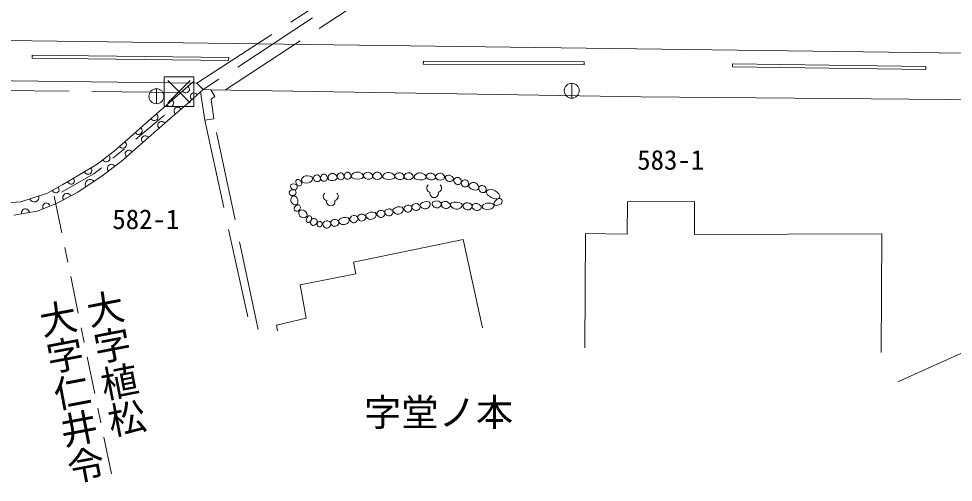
# Model space of a CAD drawing. Units: millimetres, scale not verified. Extents: x 40000 to 680000, y 20000 to 380000.
# Drawn here: x 149281 to 211913, y 246592 to 277686 of the extents above; entities that cross this region are included whole.
import ezdxf
from ezdxf.enums import TextEntityAlignment as Align

# ---------------------------------------------------------------- set-up
doc = ezdxf.new("R2010")
doc.units = ezdxf.units.MM
doc.header["$LTSCALE"] = 1000
doc.linetypes.add('DASHED', pattern=[7.5, 6, -1.5])
doc.linetypes.add('USER1', pattern=[5.5, 2.5, -1, 1, -1])
doc.layers.add('M-BGD', color=7, linetype='Continuous', lineweight=13)
doc.layers.add('M-BGD-EXST', color=7, linetype='Continuous', lineweight=13)
doc.layers.add('M-BMK-HTXT', color=7, linetype='Continuous')
doc.styles.add('@ＭＳ ゴシック', font='')
doc.styles.add('ＭＳ ゴシック', font='')
doc.styles.get('@ＭＳ ゴシック').set_extended_font_data('@MS Gothic')
doc.styles.get('ＭＳ ゴシック').set_extended_font_data('MS Gothic')

msp = doc.modelspace()

# ---------------------------------------------------------------- linework, layer by layer
at = {"layer": 'M-BGD', "linetype": 'DASHED'}
for p, q in [((161225, 273359), (180603, 285974)), ((181515, 285958), (161649, 272928)), ((163136, 272908), (182992, 285934)), ((161746, 270881), (164861, 256656)), ((165320, 256846), (162356, 270969)), ((220508, 258883), (207587, 253054))]:
    msp.add_line(p, q, dxfattribs=at)
at = {"layer": 'M-BGD'}
for p, q in [((150193, 275236), (150191, 275036)), ((150191, 275036), (163351, 274884)), ((150193, 275236), (163353, 275084)), ((163353, 275084), (163351, 274884)), ((176398, 274843), (176397, 274643)), ((176397, 274643), (187168, 274600)), ((176398, 274843), (187169, 274800)), ((187169, 274800), (187168, 274600)), ((197111, 274647), (197109, 274447)), ((197109, 274447), (210064, 274286)), ((197111, 274647), (210066, 274486)), ((210066, 274486), (210064, 274286)), ((159918, 272531), (160974, 273461)), ((158861, 271602), (159918, 272531)), ((160521, 271938), (161649, 272928)), ((160521, 271938), (159429, 270980)), ((157804, 270672), (158861, 271602)), ((156748, 269742), (157804, 270672)), ((159429, 270980), (158336, 270022)), ((158336, 270022), (157244, 269064)), ((155691, 268813), (156748, 269742)), ((154542, 267926), (155691, 268813)), ((157244, 269064), (156152, 268106)), ((156152, 268106), (154880, 267147)), ((153269, 267162), (154542, 267926)), ((152244, 266576), (153269, 267162)), ((154880, 267147), (153236, 266047)), ((177823, 267093), (177804, 266982)), ((151218, 265990), (152244, 266576)), ((149432, 265402), (151218, 265990)), ((153236, 266047), (151804, 265301)), ((147467, 265257), (149432, 265402)), ((151804, 265301), (150513, 264767)), ((150513, 264767), (148959, 264501))]:
    msp.add_line(p, q, dxfattribs=at)
for points in [[(569530, 271159), (440880, 272435), (324050, 273899), (209264, 275428), (124818, 276543), (69083, 277364)], [(130991, 265400), (131122, 273743), (161225, 273359), (161649, 272928)], [(161468, 272769), (161746, 270881), (162356, 270969), (162179, 272289), (162416, 272464), (162153, 272924), (161649, 272928)], [(162153, 272924), (190994, 272445), (221803, 272187)], [(187213, 255620), (187268, 263289), (190061, 263232), (190088, 265403), (194579, 265425), (194574, 263214), (207132, 263262), (207082, 255299)], [(166632, 256758), (166556, 257141), (168545, 257591), (168139, 259840), (171869, 260575), (171714, 261350), (179058, 262881), (180355, 256963)]]:
    msp.add_lwpolyline(points, dxfattribs=at)
at = {"layer": 'M-BGD', "linetype": 'DASHED'}
msp.add_lwpolyline([(131536, 265395), (131673, 273064), (160147, 272733)], dxfattribs=at)
at = {"layer": 'M-BGD', "linetype": 'USER1'}
msp.add_lwpolyline([(159050, 271208), (154326, 267269), (151661, 265773), (155556, 246851)], dxfattribs=at)
at = {"layer": 'M-BGD'}
for centre, radius, start, end in [((160484, 272952), 242, 207.37905, 55.29819), ((161032, 272456), 248, 29.0685, 233.44881), ((159428, 272023), 242, 207.38092, 55.29655), ((158371, 271093), 242, 207.38075, 55.29672), ((159940, 271498), 248, 29.0685, 233.44881), ((158848, 270540), 248, 29.0685, 233.44881), ((157314, 270163), 242, 207.37952, 55.29794), ((156258, 269234), 242, 207.37952, 55.29794), ((157756, 269582), 248, 29.06779, 233.45107), ((156664, 268624), 248, 29.06614, 233.44938), ((155149, 268328), 248, 205.44789, 49.91521), ((153930, 267503), 252, 199.98156, 41.93645), ((155497, 267653), 268, 30.00035, 223.96219), ((152799, 266795), 215, 186.29558, 53.20379), ((154075, 266571), 331, 39.20961, 208.39505), ((168004, 266754), 154, 34.92548, 200.50417), ((167913, 266589), 334, 3.19726, 49.41033), ((169224, 266993), 189, 157.29506, 216.68991), ((169264, 266987), 228, 28.08932, 159.85305), ((169291, 267007), 252, 210.429, 315.91337), ((169250, 266957), 254, 330.43397, 32.50659), ((169724, 267005), 217, 143.47096, 224.02955), ((169737, 267062), 201, 19.78442, 158.87655), ((169739, 267019), 237, 223.85463, 324.83862), ((169767, 267002), 205, 324.38763, 38.75525), ((170252, 267025), 235, 150.28754, 215.88291), ((170316, 267008), 300, 28.57044, 153.40961), ((170291, 267299), 471, 240.76421, 308.55738), ((170431, 267037), 187, 325.34622, 37.69704), ((170806, 267121), 189, 157.30441, 216.68591), ((170846, 267116), 228, 28.08958, 159.85279), ((170872, 267136), 252, 210.43153, 315.91333), ((170832, 267086), 254, 330.43397, 32.50659), ((171306, 267134), 217, 143.47714, 224.02745), ((171319, 267191), 201, 19.78174, 158.87928), ((171321, 267148), 237, 223.85245, 324.84415), ((171349, 267131), 205, 324.38821, 38.75016), ((171767, 267130), 188, 134.5466, 219.69191), ((171980, 267721), 796, 243.29264, 295.11732), ((171967, 266939), 464, 37.2186, 135.6479), ((172224, 267119), 152, 308.36546, 41.73593), ((172533, 267169), 150, 143.64081, 220.94727), ((172682, 267038), 349, 36.55037, 140.81941), ((172729, 267321), 397, 218.89213, 302.07122), ((172797, 267128), 203, 314.69093, 35.27339), ((173184, 267133), 178, 126.19283, 229.80764), ((173317, 267290), 384, 229.77858, 308.1571), ((173313, 267085), 302, 29.72126, 140.63134), ((173454, 267121), 167, 307.19435, 43.03549), ((173869, 267101), 188, 134.54236, 219.69188), ((174082, 267692), 796, 243.29304, 295.11695), ((174069, 266910), 464, 37.21648, 135.64839), ((174326, 267090), 152, 308.37419, 41.7272), ((174635, 267140), 150, 143.6424, 220.94545), ((174785, 267009), 349, 36.55372, 140.81606), ((174831, 267291), 397, 218.89121, 302.07428), ((174899, 267099), 203, 314.69093, 35.27339), ((175287, 267104), 178, 126.19259, 229.80789), ((175420, 267261), 384, 229.78184, 308.1562), ((175415, 267056), 302, 29.72084, 140.63405), ((175556, 267092), 167, 307.20138, 43.02846), ((175971, 267072), 188, 134.5466, 219.69191), ((176184, 267663), 796, 243.29304, 295.11695), ((176172, 266881), 464, 37.21724, 135.64774), ((176428, 267061), 152, 308.37246, 41.72847), ((176737, 267111), 150, 143.64081, 220.94727), ((176887, 266979), 349, 36.55037, 140.81941), ((176933, 267262), 397, 218.89213, 302.07122), ((177002, 267070), 203, 314.69859, 35.26573), ((177389, 267075), 178, 126.18621, 229.81426), ((177522, 267232), 384, 229.77786, 308.15778), ((177518, 267027), 302, 29.72157, 140.63103), ((177659, 267063), 166, 307.17276, 330.93108), ((177659, 267063), 167, 10.38735, 43.03785), ((178614, 266841), 173, 131.98964, 197.35101), ((178675, 266774), 264, 10.76347, 132.17016), ((178706, 266772), 234, 304.43046, 12.68929), ((179128, 266646), 201, 116.91469, 205.25413), ((179190, 266652), 231, 2.99949, 131.54097), ((151773, 266209), 215, 186.29558, 53.20379), ((167665, 265906), 300, 63.14132, 114.94172), ((168106, 266736), 249, 188.29253, 232.44614), ((168085, 266636), 163, 216.38362, 350.00449), ((178736, 266856), 296, 193.16307, 290.19815), ((179199, 266681), 281, 205.64229, 297.96842), ((179242, 266601), 189, 297.87306, 19.46967), ((179671, 266446), 216, 124.277, 196.41463), ((179891, 266759), 567, 221.2939, 282.88482), ((179756, 266343), 349, 11.34048, 126.20281), ((179934, 266357), 172, 298.91242, 18.32766), ((180285, 266301), 173, 131.97877, 197.36187), ((180407, 266316), 296, 193.15981, 290.20369), ((180346, 266234), 264, 10.76146, 132.17138), ((180377, 266232), 234, 304.43235, 12.68987), ((150321, 265709), 314, 200.71959, 15.69344), ((152506, 265700), 271, 21.3191, 213.721), ((167584, 266007), 177, 104.70968, 256.98661), ((167624, 266042), 223, 248.8593, 298.36307), ((167676, 266029), 191, 286.66929, 49.08764), ((151135, 265089), 240, 8.08266, 216.82174), ((167583, 265388), 43.4, 242.67297, 243.84223), ((167907, 264944), 168, 137.60691, 294.61874), ((168050, 264898), 312, 99.58602, 149.31975), ((167985, 265025), 180, 319.4201, 85.79363), ((174790, 264445), 624, 71.74083, 130.42287), ((174844, 264886), 207, 331.43678, 47.05954), ((175282, 264956), 182, 144.77537, 230.1995), ((175384, 264885), 306, 56.70851, 144.91859), ((175444, 264980), 194, 323.79085, 56.25454), ((175858, 265071), 224, 151.59192, 223.14796), ((175898, 264962), 321, 44.69003, 137.66751), ((175905, 265109), 285, 222.28994, 338.69008), ((176015, 265064), 166, 339.5211, 48.07176), ((176336, 265182), 166, 145.84677, 229.01351), ((176603, 264800), 624, 71.74083, 130.42287), ((176504, 265313), 377, 222.90186, 332.95388), ((176657, 265241), 207, 331.43715, 47.05845), ((177159, 265263), 168, 124.97461, 219.67054), ((177295, 265286), 296, 206.17953, 318.36751), ((177281, 265097), 375, 46.43527, 125.799), ((177416, 265238), 180, 303.96735, 46.37127), ((177807, 265223), 205, 132.39681, 211.98158), ((177918, 265301), 341, 213.07907, 318.58012), ((177860, 265037), 388, 35.42742, 119.60434), ((178056, 265170), 152, 321.2331, 37.57736), ((178371, 265204), 153, 126.13511, 218.38053), ((178628, 265362), 454, 213.74097, 313.35257), ((178578, 264612), 776, 60.10133, 112.61321), ((178812, 265172), 190, 312.24561, 36.35357), ((179228, 265131), 168, 124.97461, 219.67054), ((179365, 265154), 296, 206.17953, 318.36751), ((179351, 264965), 375, 46.43105, 125.80322), ((179486, 265106), 180, 303.97398, 46.36464), ((179876, 265092), 205, 132.40154, 211.98117), ((179988, 265169), 341, 213.08245, 318.57674), ((179930, 264906), 388, 35.42422, 119.60802), ((180126, 265038), 152, 321.23323, 37.57723), ((149730, 264668), 265, 2.14343, 197.33519), ((167916, 265015), 232, 285.07026, 332.59105), ((168902, 264167), 349, 124.66894, 168.83073), ((168761, 264311), 154, 333.73835, 111.91732), ((171163, 263735), 624, 71.74083, 130.42287), ((171218, 264175), 207, 331.43715, 47.05845), ((171655, 264246), 182, 144.7674, 230.20747), ((171757, 264175), 306, 56.70928, 144.91517), ((171818, 264270), 194, 323.79597, 56.25013), ((172232, 264361), 224, 151.59092, 223.14895), ((172271, 264252), 321, 44.6892, 137.66839), ((172388, 264353), 166, 339.51905, 48.07975), ((172710, 264472), 166, 145.84873, 229.01089), ((172977, 264090), 624, 71.74427, 130.41942), ((172877, 264603), 377, 222.90144, 332.95614), ((173031, 264531), 207, 331.43843, 47.05717), ((173469, 264601), 182, 144.77433, 230.20053), ((173570, 264530), 306, 56.70928, 144.91517), ((173556, 264603), 249, 214.7912, 338.20795), ((173631, 264625), 194, 323.79085, 56.25454), ((174045, 264716), 224, 151.59092, 223.14895), ((174084, 264607), 321, 44.6867, 137.66838), ((174092, 264754), 285, 222.28639, 338.69364), ((174201, 264709), 166, 339.51882, 48.07548), ((174523, 264827), 166, 145.84793, 229.01235), ((174690, 264958), 377, 222.90144, 332.95614), ((175369, 264958), 249, 214.79454, 338.20721), ((168689, 264167), 146, 152.54352, 323.47153), ((168641, 264280), 260, 309.53206, 351.71887), ((169028, 264005), 189, 152.25023, 315.27885), ((169111, 264061), 252, 120.93164, 172.64417), ((169051, 264035), 252, 22.43749, 105.96871), ((168976, 264141), 327, 304.59751, 310.46286), ((168953, 264125), 331, 315.45852, 1.11794), ((169842, 263891), 182, 144.7674, 230.20747), ((169944, 263820), 306, 56.7128, 144.91479), ((169930, 263892), 249, 214.79454, 338.20721), ((170004, 263915), 194, 323.79653, 56.25289), ((170418, 264006), 224, 151.59092, 223.14895), ((170458, 263896), 321, 44.6892, 137.66839), ((170465, 264044), 285, 222.28884, 338.69161), ((170575, 263998), 166, 339.51024, 48.08262), ((170897, 264116), 166, 145.84677, 229.01351), ((171064, 264248), 377, 222.90186, 332.95388), ((171743, 264248), 249, 214.79071, 338.21104), ((172278, 264399), 285, 222.28994, 338.69008)]:
    msp.add_arc(centre, radius, start, end, dxfattribs=at)
for points, knots in [([(168222, 266817), (168183, 266954), (168366, 267101), (168503, 267137), (168669, 267180), (168948, 267134), (168987, 266967), (169019, 266832), (168831, 266703), (168696, 266669), (168536, 266628), (168266, 266657), (168222, 266817)], [0, 0, 0, 0, 1, 1, 1, 2, 2, 2, 3, 3, 3, 4, 4, 4, 4]), ([(177868, 267048), (177886, 267148), (178040, 267199), (178141, 267185), (178263, 267169), (178426, 267061), (178416, 266939), (178406, 266828), (178243, 266747), (178133, 266761), (178004, 266778), (177845, 266920), (177868, 267048)], [0, 0, 0, 0, 1, 1, 1, 2, 2, 2, 3, 3, 3, 4, 4, 4, 4]), ([(167890, 266540), (167951, 266487), (167967, 266368), (167922, 266301), (167867, 266221), (167724, 266188), (167637, 266233), (167539, 266282), (167452, 266445), (167512, 266536), (167582, 266641), (167795, 266623), (167890, 266540)], [0, 0, 0, 0, 1, 1, 1, 2, 2, 2, 3, 3, 3, 4, 4, 4, 4]), ([(180634, 266119), (180718, 266296), (181049, 266241), (181221, 266148), (181380, 266062), (181588, 265835), (181496, 265679), (181403, 265522), (181110, 265610), (180948, 265695), (180792, 265776), (180559, 265960), (180634, 266119)], [0, 0, 0, 0, 1, 1, 1, 2, 2, 2, 3, 3, 3, 4, 4, 4, 4]), ([(167677, 265801), (167806, 265835), (167950, 265676), (167986, 265548), (168019, 265431), (167981, 265242), (167866, 265202), (167738, 265159), (167568, 265294), (167527, 265422), (167486, 265552), (167545, 265767), (167677, 265801)], [0, 0, 0, 0, 1, 1, 1, 2, 2, 2, 3, 3, 3, 4, 4, 4, 4]), ([(181143, 265219), (181089, 265309), (181194, 265434), (181268, 265508), (181338, 265579), (181445, 265657), (181540, 265630), (181624, 265607), (181697, 265503), (181688, 265417), (181676, 265310), (181555, 265230), (181453, 265194), (181356, 265160), (181197, 265130), (181143, 265219)], [0, 0, 0, 0, 1, 1, 1, 2, 2, 2, 3, 3, 3, 4, 4, 4, 5, 5, 5, 5]), ([(180334, 265068), (180313, 265196), (180519, 265278), (180647, 265303), (180811, 265336), (181091, 265338), (181133, 265176), (181167, 265048), (180977, 264931), (180849, 264901), (180673, 264861), (180364, 264890), (180334, 265068)], [0, 0, 0, 0, 1, 1, 1, 2, 2, 2, 3, 3, 3, 4, 4, 4, 4]), ([(168099, 264804), (168178, 264887), (168350, 264872), (168443, 264805), (168556, 264723), (168660, 264518), (168575, 264408), (168481, 264288), (168224, 264333), (168117, 264442), (168033, 264529), (168016, 264716), (168099, 264804)], [0, 0, 0, 0, 1, 1, 1, 2, 2, 2, 3, 3, 3, 4, 4, 4, 4]), ([(169277, 263973), (169297, 264050), (169405, 264110), (169483, 264095), (169559, 264081), (169632, 263989), (169626, 263912), (169618, 263820), (169514, 263710), (169422, 263723), (169327, 263738), (169253, 263880), (169277, 263973)], [0, 0, 0, 0, 1, 1, 1, 2, 2, 2, 3, 3, 3, 4, 4, 4, 4])]:
    msp.add_open_spline(points, degree=3, knots=knots, dxfattribs=at)
at = {"layer": 'M-BGD-EXST'}
for p, q in [((159272, 273541), (160775, 272044)), ((159275, 272041), (160772, 273544)), ((186342, 273354), (186344, 272354)), ((158508, 272983), (158510, 271983))]:
    msp.add_line(p, q, dxfattribs=at)
msp.add_lwpolyline([(159025, 271791), (161025, 271795), (161021, 273795), (159021, 273791)], close=True, dxfattribs=at)
for centre in [(186343, 272854), (158509, 272483)]:
    msp.add_circle(centre, 500, dxfattribs=at)
for centre, radius, start, end in [((176909, 266320), 288, 130.71262, 257.58391), ((177334, 266321), 288, 282.64326, 49.5083), ((169981, 265769), 288, 130.71262, 257.58391), ((170406, 265770), 288, 282.64013, 49.51142), ((177123, 265972), 283, 166.42647, 13.79757), ((170195, 265421), 283, 166.42647, 13.79757)]:
    msp.add_arc(centre, radius, start, end, dxfattribs=at)

# ---------------------------------------------------------------- texts
at = {"layer": 'M-BMK-HTXT', "style": 'ＭＳ ゴシック'}
for s, height, p in [('583-1', 1320, (192974, 268217)), ('582-1', 1320, (157801, 264237)), ('字堂ノ本', 1833, (177420, 251282))]:
    msp.add_text(s, height=height, rotation=0.112, dxfattribs=at).set_placement(p, align=Align.MIDDLE_CENTER)
at = {"layer": 'M-BMK-HTXT', "style": '@ＭＳ ゴシック'}
for s, rotation, p in [('大字植松', 280.981, (153370, 259201)), ('大字仁井令', 280.706, (150218, 258547))]:
    msp.add_text(s, height=1833, rotation=rotation, dxfattribs=at).set_placement(p, align=Align.BOTTOM_LEFT)

doc.saveas('drawing.dxf')
